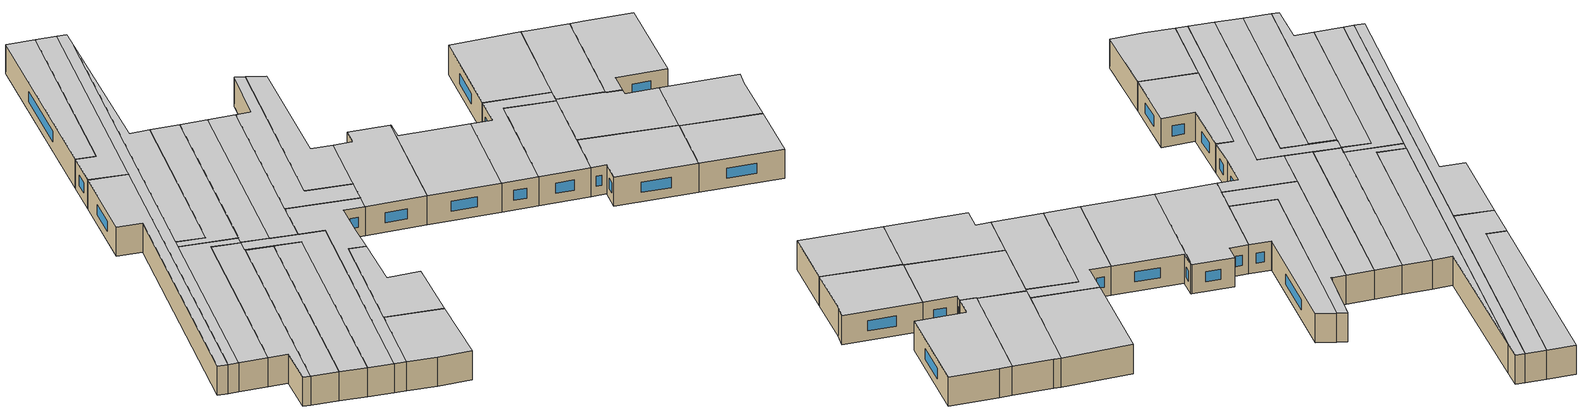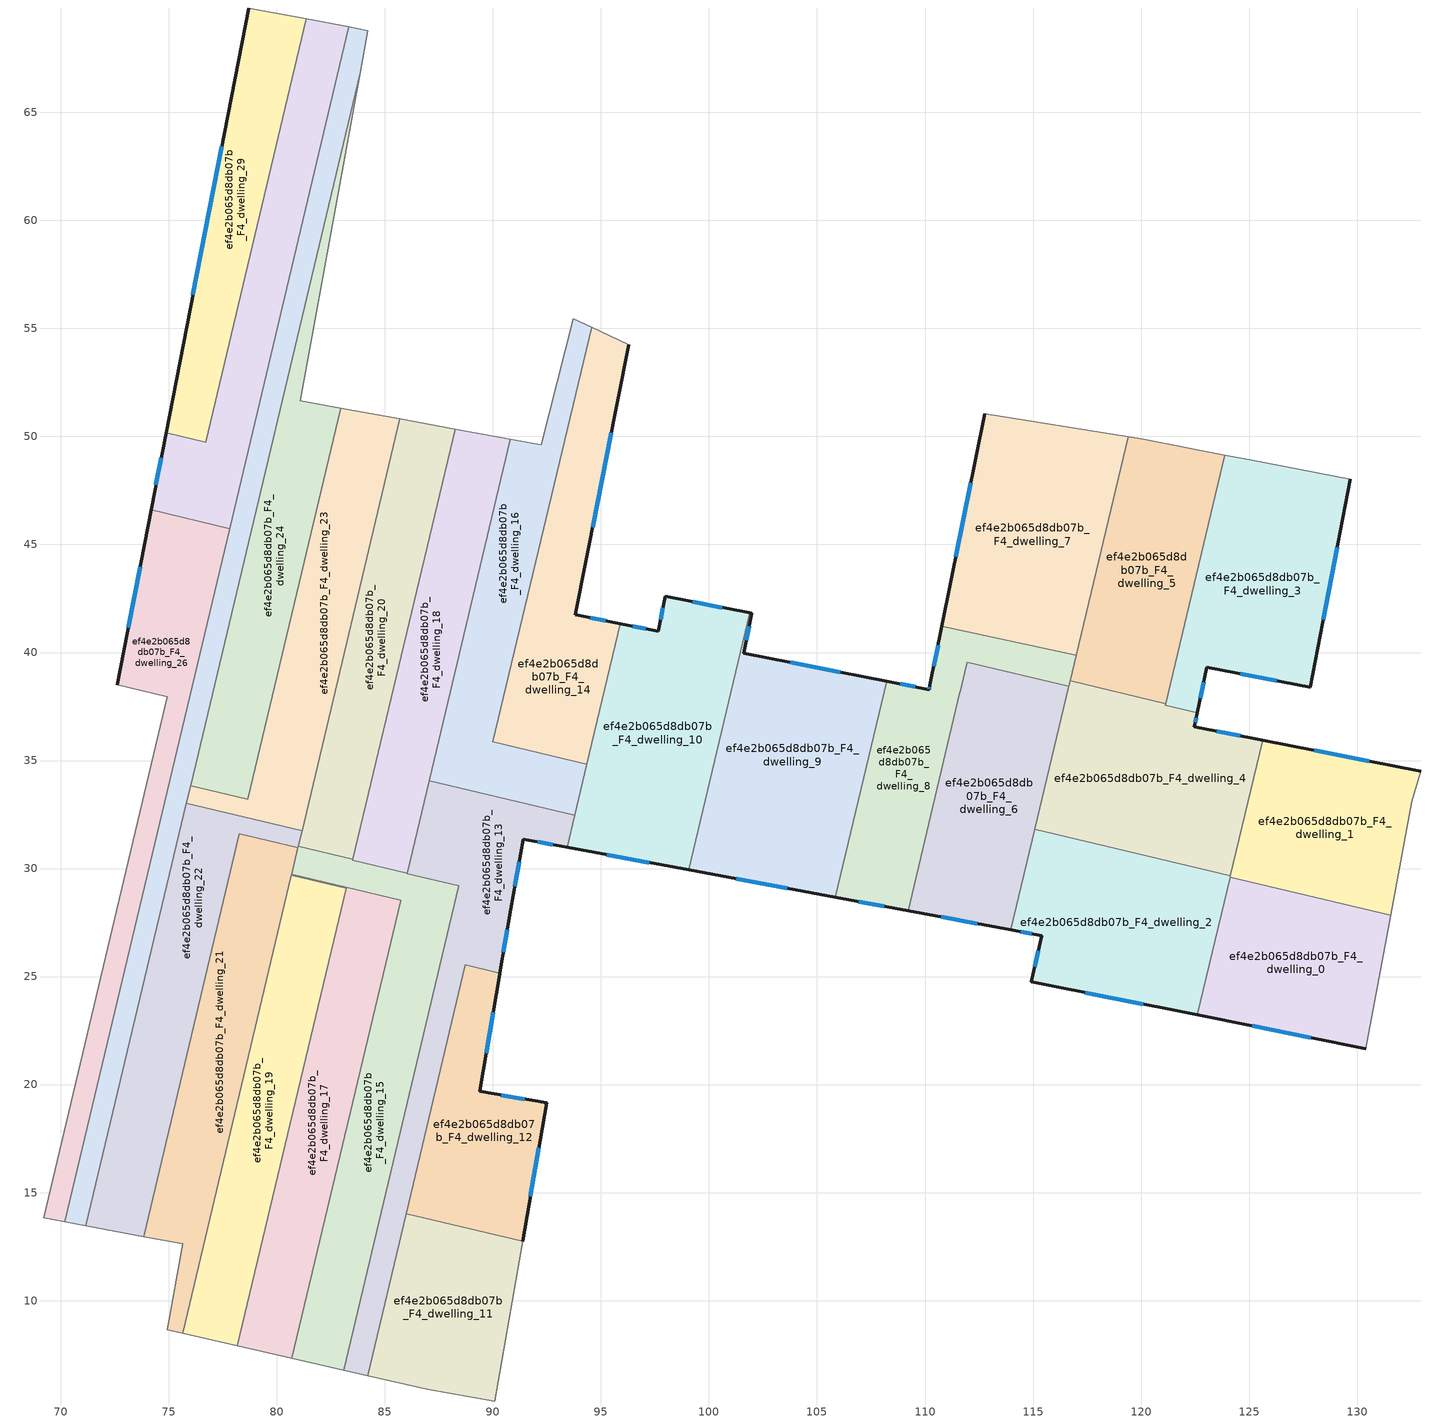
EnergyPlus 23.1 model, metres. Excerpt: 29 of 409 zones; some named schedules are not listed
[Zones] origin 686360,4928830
ef4e2b065d8db07b_F4_dwelling_0
 floor to ef4e2b065d8db07b_F3_dwelling_0 (EU_floor_Construction): 131.55,27.83 130.4,21.66 122.61,23.22 124.12,29.6 z12
 wall outside (EU_wall_Construction): 122.61,23.22 130.4,21.66 z12:15
 wall to ef4e2b065d8db07b_F4_dwelling_1 (EU_wall_Construction): 131.55,27.83 124.12,29.6 z12:15
 wall adiabatic (EU_wall_Construction): 130.4,21.66 131.55,27.83 z12:15
 wall to ef4e2b065d8db07b_F4_dwelling_2 (EU_wall_Construction): 124.12,29.6 122.61,23.22 z12:15
 window (EU_Window_Construction): 125.14,22.72 127.86,22.17 z12.98:14.02
 ceiling to ef4e2b065d8db07b_F5_dwelling_0 (EU_floor_Construction): 130.4,21.66 131.55,27.83 124.12,29.6 122.61,23.22 z15
ef4e2b065d8db07b_F4_dwelling_1
 floor to ef4e2b065d8db07b_F3_dwelling_1 (EU_floor_Construction): 132.95,34.51 132.54,33.1 131.55,27.83 124.12,29.6 125.63,35.94 z12
 wall outside (EU_wall_Construction): 132.95,34.51 125.63,35.94 z12:15
 wall adiabatic (EU_wall_Construction): 131.55,27.83 132.54,33.1 132.95,34.51 z12:15
 wall to ef4e2b065d8db07b_F4_dwelling_4 (EU_wall_Construction): 125.63,35.94 124.14,29.67 z12:15
 wall to ef4e2b065d8db07b_F4_dwelling_2 (EU_wall_Construction): 124.14,29.67 124.12,29.6 z12:15
 window (EU_Window_Construction): 130.57,34.98 128.01,35.47 z12.98:14.02
 ceiling to ef4e2b065d8db07b_F5_dwelling_1 (EU_floor_Construction): 131.55,27.83 132.54,33.1 132.95,34.51 125.63,35.94 124.12,29.6 z15
ef4e2b065d8db07b_F4_dwelling_10
 floor to ef4e2b065d8db07b_F3_dwelling_10 (EU_floor_Construction): 101.88,41.83 99.06,29.94 93.44,30.99 95.9,41.33 97.66,40.98 97.98,42.6 z12
 wall outside (EU_wall_Construction): 101.88,41.83 97.98,42.6 97.66,40.98 95.9,41.33 / 93.44,30.99 99.06,29.94 z12:15
 wall to ef4e2b065d8db07b_F4_dwelling_9 (EU_wall_Construction): 99.06,29.94 101.88,41.83 z12:15
 wall to ef4e2b065d8db07b_F4_dwelling_14 (EU_wall_Construction): 95.9,41.33 94.35,34.83 z12:15
 wall to ef4e2b065d8db07b_F4_dwelling_13 (EU_wall_Construction): 93.79,32.47 93.44,30.99 z12:15
 wall to ef4e2b065d8db07b_F4_dwelling_16 (EU_wall_Construction): 94.35,34.83 93.79,32.47 z12:15
 window (EU_Window_Construction): 97.08,41.1 96.47,41.22 / 97.87,42.08 97.76,41.51 / 100.61,42.08 99.25,42.35 / 95.26,30.65 97.23,30.28 z12.98:14.02
 ceiling to ef4e2b065d8db07b_F5_dwelling_10 (EU_floor_Construction): 99.06,29.94 101.88,41.83 97.98,42.6 97.66,40.98 95.9,41.33 93.44,30.99 z15
ef4e2b065d8db07b_F4_dwelling_11
 floor to ef4e2b065d8db07b_F3_dwelling_11 (EU_floor_Construction): 91.37,12.74 90.09,5.35 86.97,5.89 84.2,6.53 85.99,14.02 z12
 wall adiabatic (EU_wall_Construction): 84.2,6.53 86.97,5.89 90.09,5.35 91.37,12.74 z12:15
 wall to ef4e2b065d8db07b_F4_dwelling_12 (EU_wall_Construction): 91.37,12.74 85.99,14.02 z12:15
 wall to ef4e2b065d8db07b_F4_dwelling_13 (EU_wall_Construction): 85.99,14.02 84.2,6.53 z12:15
 ceiling to ef4e2b065d8db07b_F5_dwelling_11 (EU_floor_Construction): 90.09,5.35 91.37,12.74 85.99,14.02 84.2,6.53 86.97,5.89 z15
ef4e2b065d8db07b_F4_dwelling_12
 floor to ef4e2b065d8db07b_F3_dwelling_12 (EU_floor_Construction): 90.33,25.17 90.32,25.1 89.39,19.68 92.49,19.15 91.37,12.74 85.99,14.02 88.73,25.55 z12
 wall outside (EU_wall_Construction): 91.37,12.74 92.49,19.15 89.39,19.68 90.32,25.1 90.33,25.17 z12:15
 wall to ef4e2b065d8db07b_F4_dwelling_13 (EU_wall_Construction): 90.33,25.17 88.73,25.55 85.99,14.02 z12:15
 window (EU_Window_Construction): 91.73,14.83 92.12,17.07 / 89.69,21.45 90.01,23.34 / 91.48,19.33 90.39,19.51 z12.98:14.02
 ceiling to ef4e2b065d8db07b_F5_dwelling_12 (EU_floor_Construction): 91.37,12.74 92.49,19.15 89.39,19.68 90.32,25.1 90.33,25.17 88.73,25.55 85.99,14.02 z15
ef4e2b065d8db07b_F4_dwelling_13
 floor to ef4e2b065d8db07b_F3_dwelling_13 (EU_floor_Construction): 93.79,32.47 93.44,30.99 91.41,31.36 90.83,28.12 90.33,25.17 88.73,25.55 84.2,6.53 83.09,6.78 88.42,29.2 86.03,29.77 87.05,34.07 z12
 wall outside (EU_wall_Construction): 90.33,25.17 90.83,28.12 91.41,31.36 93.44,30.99 z12:15
 wall adiabatic (EU_wall_Construction): 83.09,6.78 84.2,6.53 z12:15
 wall to ef4e2b065d8db07b_F4_dwelling_15 (EU_wall_Construction): 86.03,29.78 86.03,29.77 88.42,29.2 83.09,6.78 z12:15
 wall to ef4e2b065d8db07b_F4_dwelling_16 (EU_wall_Construction): 93.79,32.47 87.05,34.07 z12:15
 wall to ef4e2b065d8db07b_F4_dwelling_18 (EU_wall_Construction): 87.05,34.07 86.03,29.78 z12:15
 window (EU_Window_Construction): 91.01,29.18 91.22,30.31 / 90.49,26.13 90.66,27.16 / 92.07,31.24 92.78,31.11 z12.98:14.02
 ceiling to ef4e2b065d8db07b_F5_dwelling_13 (EU_floor_Construction): 84.2,6.53 88.73,25.55 90.33,25.17 90.83,28.12 91.41,31.36 93.44,30.99 93.79,32.47 87.05,34.07 86.03,29.77 88.42,29.2 83.09,6.78 z15
ef4e2b065d8db07b_F4_dwelling_14
 floor to ef4e2b065d8db07b_F3_dwelling_14 (EU_floor_Construction): 96.28,54.24 93.81,41.74 93.83,41.74 95.9,41.33 94.35,34.83 90,35.86 94.57,55.06 z12
 wall outside (EU_wall_Construction): 95.9,41.33 93.83,41.74 93.81,41.74 96.28,54.24 z12:15
 wall to ef4e2b065d8db07b_F4_dwelling_16 (EU_wall_Construction): 94.57,55.06 90,35.86 94.35,34.83 z12:15
 wall adiabatic (EU_wall_Construction): 96.28,54.24 94.57,55.06 z12:15
 window (EU_Window_Construction): 94.61,45.81 95.47,50.18 / 95.22,41.46 94.5,41.61 z12.98:14.02
 ceiling to ef4e2b065d8db07b_F5_dwelling_14 (EU_floor_Construction): 94.35,34.83 95.9,41.33 93.83,41.74 93.81,41.74 96.28,54.24 94.57,55.06 90,35.86 z15
ef4e2b065d8db07b_F4_dwelling_15
 floor to ef4e2b065d8db07b_F3_dwelling_15 (EU_floor_Construction): 88.42,29.2 83.09,6.78 80.7,7.33 85.73,28.51 85.73,28.52 80.68,29.72 80.99,31.03 83.52,30.43 83.51,30.38 86.03,29.78 86.03,29.77 z12
 wall to ef4e2b065d8db07b_F4_dwelling_17 (EU_wall_Construction): 80.68,29.72 85.73,28.52 85.73,28.51 80.7,7.33 z12:15
 wall to ef4e2b065d8db07b_F4_dwelling_20 (EU_wall_Construction): 83.52,30.43 80.99,31.03 z12:15
 wall to ef4e2b065d8db07b_F4_dwelling_18 (EU_wall_Construction): 86.03,29.78 83.51,30.38 83.52,30.43 z12:15
 wall adiabatic (EU_wall_Construction): 80.7,7.33 83.09,6.78 z12:15
 wall to ef4e2b065d8db07b_F4_dwelling_21 (EU_wall_Construction): 80.98,30.97 80.68,29.72 z12:15
 wall to ef4e2b065d8db07b_F4_dwelling_22 (EU_wall_Construction): 80.99,31.03 80.98,30.97 z12:15
 ceiling to ef4e2b065d8db07b_F5_dwelling_15 (EU_floor_Construction): 83.09,6.78 88.42,29.2 86.03,29.77 86.03,29.78 83.51,30.38 83.52,30.43 80.99,31.03 80.68,29.72 85.73,28.52 85.73,28.51 80.7,7.33 z15
ef4e2b065d8db07b_F4_dwelling_16
 floor to ef4e2b065d8db07b_F3_dwelling_16 (EU_floor_Construction): 94.57,55.06 90,35.86 94.35,34.83 93.79,32.47 87.05,34.07 90.81,49.87 92.08,49.64 92.23,49.61 93.72,55.46 z12
 wall adiabatic (EU_wall_Construction): 94.57,55.06 93.72,55.46 92.23,49.61 92.08,49.64 90.81,49.87 z12:15
 wall to ef4e2b065d8db07b_F4_dwelling_18 (EU_wall_Construction): 90.81,49.87 87.05,34.07 z12:15
 ceiling to ef4e2b065d8db07b_F5_dwelling_16 (EU_floor_Construction): 93.79,32.47 94.35,34.83 90,35.86 94.57,55.06 93.72,55.46 92.23,49.61 92.08,49.64 90.81,49.87 87.05,34.07 z15
ef4e2b065d8db07b_F4_dwelling_17
 floor to ef4e2b065d8db07b_F3_dwelling_17 (EU_floor_Construction): 85.73,28.52 80.7,7.33 78.17,7.91 83.2,29.09 80.67,29.69 80.68,29.72 z12
 wall to ef4e2b065d8db07b_F4_dwelling_19 (EU_wall_Construction): 80.67,29.69 83.2,29.09 78.17,7.91 z12:15
 wall adiabatic (EU_wall_Construction): 78.17,7.91 80.7,7.33 z12:15
 wall to ef4e2b065d8db07b_F4_dwelling_21 (EU_wall_Construction): 80.68,29.72 80.67,29.69 z12:15
 ceiling to ef4e2b065d8db07b_F5_dwelling_17 (EU_floor_Construction): 80.7,7.33 85.73,28.52 80.68,29.72 80.67,29.69 83.2,29.09 78.17,7.91 z15
ef4e2b065d8db07b_F4_dwelling_18
 floor to ef4e2b065d8db07b_F3_dwelling_18 (EU_floor_Construction): 90.81,49.87 86.03,29.78 83.51,30.38 88.25,50.34 z12
 wall adiabatic (EU_wall_Construction): 90.81,49.87 88.25,50.34 z12:15
 wall to ef4e2b065d8db07b_F4_dwelling_20 (EU_wall_Construction): 88.25,50.34 83.52,30.43 z12:15
 ceiling to ef4e2b065d8db07b_F5_dwelling_18 (EU_floor_Construction): 86.03,29.78 90.81,49.87 88.25,50.34 83.51,30.38 z15
ef4e2b065d8db07b_F4_dwelling_19
 floor to ef4e2b065d8db07b_F3_dwelling_19 (EU_floor_Construction): 83.2,29.09 78.17,7.91 75.63,8.49 80.67,29.69 z12
 wall adiabatic (EU_wall_Construction): 75.63,8.49 78.17,7.91 z12:15
 wall to ef4e2b065d8db07b_F4_dwelling_21 (EU_wall_Construction): 80.67,29.69 75.63,8.49 z12:15
 ceiling to ef4e2b065d8db07b_F5_dwelling_19 (EU_floor_Construction): 78.17,7.91 83.2,29.09 80.67,29.69 75.63,8.49 z15
ef4e2b065d8db07b_F4_dwelling_2
 floor to ef4e2b065d8db07b_F3_dwelling_2 (EU_floor_Construction): 124.14,29.67 122.61,23.22 114.93,24.76 115.41,26.89 113.98,27.16 115.08,31.82 z12
 wall outside (EU_wall_Construction): 113.98,27.16 115.41,26.89 114.93,24.76 122.61,23.22 z12:15
 wall to ef4e2b065d8db07b_F4_dwelling_4 (EU_wall_Construction): 124.14,29.67 115.08,31.82 z12:15
 wall to ef4e2b065d8db07b_F4_dwelling_6 (EU_wall_Construction): 115.08,31.82 113.98,27.16 z12:15
 window (EU_Window_Construction): 115.25,26.2 115.08,25.46 / 114.44,27.07 114.94,26.98 / 117.42,24.26 120.11,23.72 z12.98:14.02
 ceiling to ef4e2b065d8db07b_F5_dwelling_2 (EU_floor_Construction): 122.61,23.22 124.14,29.67 115.08,31.82 113.98,27.16 115.41,26.89 114.93,24.76 z15
ef4e2b065d8db07b_F4_dwelling_20
 floor to ef4e2b065d8db07b_F3_dwelling_20 (EU_floor_Construction): 88.25,50.34 83.52,30.43 80.99,31.03 85.69,50.81 z12
 wall adiabatic (EU_wall_Construction): 88.25,50.34 85.69,50.81 z12:15
 wall to ef4e2b065d8db07b_F4_dwelling_23 (EU_wall_Construction): 85.69,50.81 81.16,31.75 z12:15
 wall to ef4e2b065d8db07b_F4_dwelling_22 (EU_wall_Construction): 81.16,31.75 80.99,31.03 z12:15
 ceiling to ef4e2b065d8db07b_F5_dwelling_20 (EU_floor_Construction): 83.52,30.43 88.25,50.34 85.69,50.81 80.99,31.03 z15
ef4e2b065d8db07b_F4_dwelling_21
 floor to ef4e2b065d8db07b_F3_dwelling_21 (EU_floor_Construction): 80.98,30.97 75.63,8.49 74.92,8.65 75.65,12.62 73.83,12.96 78.27,31.61 z12
 wall adiabatic (EU_wall_Construction): 73.83,12.96 75.65,12.62 74.92,8.65 75.63,8.49 z12:15
 wall to ef4e2b065d8db07b_F4_dwelling_22 (EU_wall_Construction): 80.98,30.97 78.27,31.61 73.83,12.96 z12:15
 ceiling to ef4e2b065d8db07b_F5_dwelling_21 (EU_floor_Construction): 75.63,8.49 80.98,30.97 78.27,31.61 73.83,12.96 75.65,12.62 74.92,8.65 z15
ef4e2b065d8db07b_F4_dwelling_22
 floor to ef4e2b065d8db07b_F3_dwelling_22 (EU_floor_Construction): 81.16,31.75 80.98,30.97 78.27,31.61 73.83,12.96 71.16,13.46 75.81,33.02 z12
 wall adiabatic (EU_wall_Construction): 71.16,13.46 73.83,12.96 z12:15
 wall to ef4e2b065d8db07b_F4_dwelling_23 (EU_wall_Construction): 81.16,31.75 75.81,33.02 z12:15
 wall to ef4e2b065d8db07b_F4_dwelling_25 (EU_wall_Construction): 75.81,33.02 71.16,13.46 z12:15
 ceiling to ef4e2b065d8db07b_F5_dwelling_22 (EU_floor_Construction): 73.83,12.96 78.27,31.61 80.98,30.97 81.16,31.75 75.81,33.02 71.16,13.46 z15
ef4e2b065d8db07b_F4_dwelling_23
 floor to ef4e2b065d8db07b_F3_dwelling_23 (EU_floor_Construction): 85.69,50.81 81.16,31.75 75.81,33.02 76,33.83 78.64,33.2 82.95,51.31 z12
 wall to ef4e2b065d8db07b_F4_dwelling_24 (EU_wall_Construction): 82.95,51.31 78.64,33.2 76,33.83 z12:15
 wall adiabatic (EU_wall_Construction): 85.69,50.81 82.95,51.31 z12:15
 wall to ef4e2b065d8db07b_F4_dwelling_25 (EU_wall_Construction): 76,33.83 75.81,33.02 z12:15
 ceiling to ef4e2b065d8db07b_F5_dwelling_23 (EU_floor_Construction): 81.16,31.75 85.69,50.81 82.95,51.31 78.64,33.2 76,33.83 75.81,33.02 z15
ef4e2b065d8db07b_F4_dwelling_24
 floor to ef4e2b065d8db07b_F3_dwelling_24 (EU_floor_Construction): 83.85,66.84 81.08,51.65 82.95,51.31 78.64,33.2 76,33.83 z12
 wall adiabatic (EU_wall_Construction): 82.95,51.31 81.08,51.65 83.85,66.84 z12:15
 wall to ef4e2b065d8db07b_F4_dwelling_25 (EU_wall_Construction): 83.85,66.84 76,33.83 z12:15
 ceiling to ef4e2b065d8db07b_F5_dwelling_24 (EU_floor_Construction): 78.64,33.2 82.95,51.31 81.08,51.65 83.85,66.84 76,33.83 z15
ef4e2b065d8db07b_F4_dwelling_25
 floor to ef4e2b065d8db07b_F3_dwelling_25 (EU_floor_Construction): 84.21,68.79 83.85,66.84 71.16,13.46 70.18,13.65 83.33,68.95 z12
 wall adiabatic (EU_wall_Construction): 70.18,13.65 71.16,13.46 / 83.85,66.84 84.21,68.79 83.33,68.95 z12:15
 wall to ef4e2b065d8db07b_F4_dwelling_26 (EU_wall_Construction): 77.81,45.74 70.18,13.65 z12:15
 wall to ef4e2b065d8db07b_F4_dwelling_28 (EU_wall_Construction): 83.33,68.95 77.81,45.74 z12:15
 ceiling to ef4e2b065d8db07b_F5_dwelling_25 (EU_floor_Construction): 71.16,13.46 83.85,66.84 84.21,68.79 83.33,68.95 70.18,13.65 z15
ef4e2b065d8db07b_F4_dwelling_26
 floor to ef4e2b065d8db07b_F3_dwelling_26 (EU_floor_Construction): 77.81,45.74 70.18,13.65 69.2,13.83 74.93,37.95 72.6,38.5 74.18,46.6 z12
 wall outside (EU_wall_Construction): 74.18,46.6 72.6,38.5 z12:15
 wall to ef4e2b065d8db07b_F4_dwelling_27 (EU_wall_Construction): 72.6,38.5 74.93,37.95 69.2,13.83 z12:15
 wall to ef4e2b065d8db07b_F4_dwelling_28 (EU_wall_Construction): 77.81,45.74 74.18,46.6 z12:15
 wall adiabatic (EU_wall_Construction): 69.2,13.83 70.18,13.65 z12:15
 window (EU_Window_Construction): 73.66,43.97 73.11,41.14 z12.98:14.02
 ceiling to ef4e2b065d8db07b_F5_dwelling_26 (EU_floor_Construction): 70.18,13.65 77.81,45.74 74.18,46.6 72.6,38.5 74.93,37.95 69.2,13.83 z15
ef4e2b065d8db07b_F4_dwelling_28
 floor to ef4e2b065d8db07b_F3_dwelling_28 (EU_floor_Construction): 83.33,68.95 77.81,45.74 74.18,46.6 74.87,50.17 76.71,49.73 81.37,69.33 z12
 wall outside (EU_wall_Construction): 74.87,50.17 74.18,46.6 z12:15
 wall adiabatic (EU_wall_Construction): 83.33,68.95 81.37,69.33 z12:15
 wall to ef4e2b065d8db07b_F4_dwelling_29 (EU_wall_Construction): 81.37,69.33 76.71,49.73 74.87,50.17 z12:15
 window (EU_Window_Construction): 74.65,49.01 74.4,47.76 z12.98:14.02
 ceiling to ef4e2b065d8db07b_F5_dwelling_28 (EU_floor_Construction): 77.81,45.74 83.33,68.95 81.37,69.33 76.71,49.73 74.87,50.17 74.18,46.6 z15
ef4e2b065d8db07b_F4_dwelling_29
 floor to ef4e2b065d8db07b_F3_dwelling_29 (EU_floor_Construction): 81.37,69.33 76.71,49.73 74.87,50.17 78.7,69.83 z12
 wall outside (EU_wall_Construction): 78.7,69.83 74.87,50.17 z12:15
 wall adiabatic (EU_wall_Construction): 81.37,69.33 78.7,69.83 z12:15
 window (EU_Window_Construction): 77.45,63.44 76.12,56.56 z12.98:14.02
 ceiling to ef4e2b065d8db07b_F5_dwelling_29 (EU_floor_Construction): 76.71,49.73 81.37,69.33 78.7,69.83 74.87,50.17 z15
ef4e2b065d8db07b_F4_dwelling_3
 floor to ef4e2b065d8db07b_F3_dwelling_3 (EU_floor_Construction): 129.69,48.01 127.83,38.39 123.05,39.32 122.6,37.2 121.11,37.55 123.87,49.14 125.04,48.91 z12
 wall outside (EU_wall_Construction): 122.6,37.2 123.05,39.32 127.83,38.39 129.69,48.01 z12:15
 wall to ef4e2b065d8db07b_F4_dwelling_4 (EU_wall_Construction): 121.13,37.64 121.11,37.55 122.6,37.2 z12:15
 wall adiabatic (EU_wall_Construction): 129.69,48.01 125.04,48.91 123.87,49.14 z12:15
 wall to ef4e2b065d8db07b_F4_dwelling_5 (EU_wall_Construction): 123.87,49.14 121.13,37.64 z12:15
 window (EU_Window_Construction): 128.43,41.52 129.08,44.88 / 124.6,39.02 126.27,38.7 / 122.75,37.89 122.9,38.63 z12.98:14.02
 ceiling to ef4e2b065d8db07b_F5_dwelling_3 (EU_floor_Construction): 127.83,38.39 129.69,48.01 125.04,48.91 123.87,49.14 121.11,37.55 122.6,37.2 123.05,39.32 z15
ef4e2b065d8db07b_F4_dwelling_4
 floor to ef4e2b065d8db07b_F3_dwelling_4 (EU_floor_Construction): 125.63,35.94 124.14,29.67 115.08,31.82 116.72,38.69 121.13,37.64 121.11,37.55 122.6,37.2 122.47,36.55 z12
 wall outside (EU_wall_Construction): 125.63,35.94 122.47,36.55 122.6,37.2 z12:15
 wall to ef4e2b065d8db07b_F4_dwelling_5 (EU_wall_Construction): 121.13,37.64 116.72,38.69 z12:15
 wall to ef4e2b065d8db07b_F4_dwelling_8 (EU_wall_Construction): 116.72,38.69 116.66,38.43 z12:15
 wall to ef4e2b065d8db07b_F4_dwelling_6 (EU_wall_Construction): 116.66,38.43 115.08,31.82 z12:15
 window (EU_Window_Construction): 122.51,36.76 122.56,36.99 / 124.6,36.14 123.49,36.35 z12.98:14.02
 ceiling to ef4e2b065d8db07b_F5_dwelling_4 (EU_floor_Construction): 124.14,29.67 125.63,35.94 122.47,36.55 122.6,37.2 121.11,37.55 121.13,37.64 116.72,38.69 115.08,31.82 z15
ef4e2b065d8db07b_F4_dwelling_5
 floor to ef4e2b065d8db07b_F3_dwelling_5 (EU_floor_Construction): 123.87,49.14 121.13,37.64 116.72,38.69 119.4,49.99 120.13,49.87 z12
 wall adiabatic (EU_wall_Construction): 123.87,49.14 120.13,49.87 119.4,49.99 z12:15
 wall to ef4e2b065d8db07b_F4_dwelling_7 (EU_wall_Construction): 119.4,49.99 117,39.86 z12:15
 wall to ef4e2b065d8db07b_F4_dwelling_8 (EU_wall_Construction): 117,39.86 116.72,38.69 z12:15
 ceiling to ef4e2b065d8db07b_F5_dwelling_5 (EU_floor_Construction): 121.13,37.64 123.87,49.14 120.13,49.87 119.4,49.99 116.72,38.69 z15
ef4e2b065d8db07b_F4_dwelling_6
 floor to ef4e2b065d8db07b_F3_dwelling_6 (EU_floor_Construction): 116.66,38.43 113.98,27.16 109.21,28.05 111.95,39.55 z12
 wall outside (EU_wall_Construction): 109.21,28.05 113.98,27.16 z12:15
 wall to ef4e2b065d8db07b_F4_dwelling_8 (EU_wall_Construction): 116.66,38.43 111.95,39.55 111.91,39.39 111.62,38.17 111.62,38.15 109.21,28.05 z12:15
 window (EU_Window_Construction): 110.76,27.76 112.43,27.45 z12.98:14.02
 ceiling to ef4e2b065d8db07b_F5_dwelling_6 (EU_floor_Construction): 113.98,27.16 116.66,38.43 111.95,39.55 109.21,28.05 z15
ef4e2b065d8db07b_F4_dwelling_7
 floor to ef4e2b065d8db07b_F3_dwelling_7 (EU_floor_Construction): 119.4,49.99 117,39.86 110.78,41.23 112.77,51.05 z12
 wall outside (EU_wall_Construction): 112.77,51.05 110.78,41.23 z12:15
 wall adiabatic (EU_wall_Construction): 119.4,49.99 112.77,51.05 z12:15
 wall to ef4e2b065d8db07b_F4_dwelling_8 (EU_wall_Construction): 110.78,41.23 117,39.86 z12:15
 window (EU_Window_Construction): 112.12,47.86 111.43,44.42 z12.98:14.02
 ceiling to ef4e2b065d8db07b_F5_dwelling_7 (EU_floor_Construction): 117,39.86 119.4,49.99 112.77,51.05 110.78,41.23 z15
ef4e2b065d8db07b_F4_dwelling_8
 floor to ef4e2b065d8db07b_F3_dwelling_8 (EU_floor_Construction): 117,39.86 116.66,38.43 111.95,39.55 111.91,39.39 111.62,38.17 111.62,38.15 109.21,28.05 105.84,28.67 108.22,38.67 110.19,38.28 110.22,38.43 110.23,38.48 110.78,41.23 z12
 wall outside (EU_wall_Construction): 110.78,41.23 110.23,38.48 110.22,38.43 110.19,38.28 108.22,38.67 / 105.84,28.67 109.21,28.05 z12:15
 wall to ef4e2b065d8db07b_F4_dwelling_9 (EU_wall_Construction): 108.22,38.67 105.84,28.67 z12:15
 window (EU_Window_Construction): 110.6,40.33 110.41,39.37 / 106.94,28.47 108.12,28.25 / 109.55,38.41 108.86,38.54 / 110.21,38.38 110.2,38.33 z12.98:14.02
 ceiling to ef4e2b065d8db07b_F5_dwelling_8 (EU_floor_Construction): 109.21,28.05 111.62,38.15 111.62,38.17 111.91,39.39 111.95,39.55 116.66,38.43 117,39.86 110.78,41.23 110.23,38.48 110.22,38.43 110.19,38.28 108.22,38.67 105.84,28.67 z15
ef4e2b065d8db07b_F4_dwelling_9
 floor to ef4e2b065d8db07b_F3_dwelling_9 (EU_floor_Construction): 108.22,38.67 105.84,28.67 99.06,29.94 101.88,41.83 101.99,41.81 101.62,39.97 z12
 wall outside (EU_wall_Construction): 108.22,38.67 101.62,39.97 101.99,41.81 101.88,41.83 / 99.06,29.94 105.84,28.67 z12:15
 window (EU_Window_Construction): 101.74,40.57 101.87,41.21 / 106.07,39.09 103.76,39.55 / 101.26,29.53 103.63,29.09 z12.98:14.02
 ceiling to ef4e2b065d8db07b_F5_dwelling_9 (EU_floor_Construction): 105.84,28.67 108.22,38.67 101.62,39.97 101.99,41.81 101.88,41.83 99.06,29.94 z15
[Building]
EU S2 Campaign: North Axis=0; Terrain=City; Solar Distribution=FullExterior
[Site:Location]
Bologna: Latitude=44.5; Longitude=11.25; Time Zone=1; Elevation=37
[SizingPeriod:WeatherFileDays]
AnnualSizingPeriod: Begin Month=1; Begin Day of Month=1; End Month=12; End Day of Month=31; Day of Week for Start Day=Monday; Use Weather File Daylight Saving Period=No; Use Weather File Rain and Snow Indicators=No
[MATERIAL]
EU_InternalMass_Material: Roughness=MediumRough; Thickness=0.1; Conductivity=1; Density=1800; Specific Heat=900; Thermal Absorptance=0.9; Solar Absorptance=0.7; Visible Absorptance=0.7
[MATERIAL:NOMASS] Roughness=MediumRough; Thermal Absorptance=0.9; Solar Absorptance=0.7; Visible Absorptance=0.7
Name | Thermal Resistance
EU_wall_NoMass | 0.905828
EU_floor_NoMass | 0.67114
[WINDOWMATERIAL:SIMPLEGLAZINGSYSTEM]
EU_Window_SimpleGlazing: UFactor=4.52486; Solar Heat Gain Coefficient=0.85; Visible Transmittance=0.85
[CONSTRUCTION]
EU_wall_Construction: EU_wall_NoMass
EU_floor_Construction: EU_floor_NoMass
EU_Window_Construction: EU_Window_SimpleGlazing
EU_InternalMass_Construction: EU_InternalMass_Material
[ZONE] Type=1; Multiplier=1; Ceiling Height=autocalculate; Floor Area=autocalculate; Part of Total Floor Area=Yes
Name | Volume
ef4e2b065d8db07b_F4_dwelling_0 | 149.81
ef4e2b065d8db07b_F4_dwelling_1 | 149.829
ef4e2b065d8db07b_F4_dwelling_10 | 201.185
ef4e2b065d8db07b_F4_dwelling_11 | 132.131
ef4e2b065d8db07b_F4_dwelling_12 | 132.128
ef4e2b065d8db07b_F4_dwelling_13 | 169.876
ef4e2b065d8db07b_F4_dwelling_14 | 169.866
ef4e2b065d8db07b_F4_dwelling_15 | 190.343
ef4e2b065d8db07b_F4_dwelling_16 | 169.849
ef4e2b065d8db07b_F4_dwelling_17 | 169.903
ef4e2b065d8db07b_F4_dwelling_18 | 160.153
ef4e2b065d8db07b_F4_dwelling_19 | 169.868
ef4e2b065d8db07b_F4_dwelling_2 | 179.908
ef4e2b065d8db07b_F4_dwelling_20 | 159.126
ef4e2b065d8db07b_F4_dwelling_21 | 169.928
ef4e2b065d8db07b_F4_dwelling_22 | 169.879
ef4e2b065d8db07b_F4_dwelling_23 | 169.895
ef4e2b065d8db07b_F4_dwelling_24 | 169.835
ef4e2b065d8db07b_F4_dwelling_25 | 169.938
ef4e2b065d8db07b_F4_dwelling_26 | 162.105
ef4e2b065d8db07b_F4_dwelling_28 | 162.093
ef4e2b065d8db07b_F4_dwelling_29 | 138.803
ef4e2b065d8db07b_F4_dwelling_3 | 189.931
ef4e2b065d8db07b_F4_dwelling_4 | 190.099
ef4e2b065d8db07b_F4_dwelling_5 | 159.655
ef4e2b065d8db07b_F4_dwelling_6 | 169.882
ef4e2b065d8db07b_F4_dwelling_7 | 200.336
ef4e2b065d8db07b_F4_dwelling_8 | 139.415
ef4e2b065d8db07b_F4_dwelling_9 | 214.077
[INTERNALMASS] Construction=EU_InternalMass_Construction
Name | Zone or ZoneList | Surface Area
ef4e2b065d8db07b_F4_dwelling_0_EU_InternalMass | ef4e2b065d8db07b_F4_dwelling_0 | 49.9354
ef4e2b065d8db07b_F4_dwelling_1_EU_InternalMass | ef4e2b065d8db07b_F4_dwelling_1 | 49.9436
ef4e2b065d8db07b_F4_dwelling_2_EU_InternalMass | ef4e2b065d8db07b_F4_dwelling_2 | 59.9707
ef4e2b065d8db07b_F4_dwelling_3_EU_InternalMass | ef4e2b065d8db07b_F4_dwelling_3 | 63.3098
ef4e2b065d8db07b_F4_dwelling_4_EU_InternalMass | ef4e2b065d8db07b_F4_dwelling_4 | 63.3658
ef4e2b065d8db07b_F4_dwelling_5_EU_InternalMass | ef4e2b065d8db07b_F4_dwelling_5 | 53.2191
ef4e2b065d8db07b_F4_dwelling_6_EU_InternalMass | ef4e2b065d8db07b_F4_dwelling_6 | 56.6285
ef4e2b065d8db07b_F4_dwelling_7_EU_InternalMass | ef4e2b065d8db07b_F4_dwelling_7 | 66.7772
ef4e2b065d8db07b_F4_dwelling_8_EU_InternalMass | ef4e2b065d8db07b_F4_dwelling_8 | 46.4719
ef4e2b065d8db07b_F4_dwelling_9_EU_InternalMass | ef4e2b065d8db07b_F4_dwelling_9 | 71.3612
ef4e2b065d8db07b_F4_dwelling_10_EU_InternalMass | ef4e2b065d8db07b_F4_dwelling_10 | 67.062
ef4e2b065d8db07b_F4_dwelling_11_EU_InternalMass | ef4e2b065d8db07b_F4_dwelling_11 | 44.0425
ef4e2b065d8db07b_F4_dwelling_12_EU_InternalMass | ef4e2b065d8db07b_F4_dwelling_12 | 44.0427
ef4e2b065d8db07b_F4_dwelling_13_EU_InternalMass | ef4e2b065d8db07b_F4_dwelling_13 | 56.6258
ef4e2b065d8db07b_F4_dwelling_14_EU_InternalMass | ef4e2b065d8db07b_F4_dwelling_14 | 56.6216
ef4e2b065d8db07b_F4_dwelling_15_EU_InternalMass | ef4e2b065d8db07b_F4_dwelling_15 | 63.4549
ef4e2b065d8db07b_F4_dwelling_16_EU_InternalMass | ef4e2b065d8db07b_F4_dwelling_16 | 56.6165
ef4e2b065d8db07b_F4_dwelling_17_EU_InternalMass | ef4e2b065d8db07b_F4_dwelling_17 | 56.6338
ef4e2b065d8db07b_F4_dwelling_18_EU_InternalMass | ef4e2b065d8db07b_F4_dwelling_18 | 53.3909
ef4e2b065d8db07b_F4_dwelling_19_EU_InternalMass | ef4e2b065d8db07b_F4_dwelling_19 | 56.6227
ef4e2b065d8db07b_F4_dwelling_20_EU_InternalMass | ef4e2b065d8db07b_F4_dwelling_20 | 53.0388
ef4e2b065d8db07b_F4_dwelling_21_EU_InternalMass | ef4e2b065d8db07b_F4_dwelling_21 | 56.6427
ef4e2b065d8db07b_F4_dwelling_22_EU_InternalMass | ef4e2b065d8db07b_F4_dwelling_22 | 56.6264
ef4e2b065d8db07b_F4_dwelling_23_EU_InternalMass | ef4e2b065d8db07b_F4_dwelling_23 | 56.6312
ef4e2b065d8db07b_F4_dwelling_24_EU_InternalMass | ef4e2b065d8db07b_F4_dwelling_24 | 56.6119
ef4e2b065d8db07b_F4_dwelling_25_EU_InternalMass | ef4e2b065d8db07b_F4_dwelling_25 | 56.6462
ef4e2b065d8db07b_F4_dwelling_26_EU_InternalMass | ef4e2b065d8db07b_F4_dwelling_26 | 54.035
ef4e2b065d8db07b_F4_dwelling_28_EU_InternalMass | ef4e2b065d8db07b_F4_dwelling_28 | 54.0311
ef4e2b065d8db07b_F4_dwelling_29_EU_InternalMass | ef4e2b065d8db07b_F4_dwelling_29 | 46.2665
[OTHEREQUIPMENT] Fuel Type=Electricity; Design Level Calculation Method=Watts/Area; Power per Zone Floor Area=1; Fraction Latent=0; Fraction Radiant=0; Fraction Lost=0; Carbon Dioxide Generation Rate=0; EndUse Subcategory=EU_Step8_InternalGains
Name | Zone or ZoneList or Space or SpaceList | Schedule
EU_Step8_InternalGain_ef4e2b065d8db07b_F4_dwelling_0_f000 | ef4e2b065d8db07b_F4_dwelling_0 | EU_Step8_GainSchedule_ef4e2b065d8db07b_F4_dwelling_0_f000
EU_Step8_InternalGain_ef4e2b065d8db07b_F4_dwelling_1_f000 | ef4e2b065d8db07b_F4_dwelling_1 | EU_Step8_GainSchedule_ef4e2b065d8db07b_F4_dwelling_1_f000
EU_Step8_InternalGain_ef4e2b065d8db07b_F4_dwelling_2_f000 | ef4e2b065d8db07b_F4_dwelling_2 | EU_Step8_GainSchedule_ef4e2b065d8db07b_F4_dwelling_2_f000
EU_Step8_InternalGain_ef4e2b065d8db07b_F4_dwelling_3_f000 | ef4e2b065d8db07b_F4_dwelling_3 | EU_Step8_GainSchedule_ef4e2b065d8db07b_F4_dwelling_3_f000
EU_Step8_InternalGain_ef4e2b065d8db07b_F4_dwelling_4_f000 | ef4e2b065d8db07b_F4_dwelling_4 | EU_Step8_GainSchedule_ef4e2b065d8db07b_F4_dwelling_4_f000
EU_Step8_InternalGain_ef4e2b065d8db07b_F4_dwelling_5_f000 | ef4e2b065d8db07b_F4_dwelling_5 | EU_Step8_GainSchedule_ef4e2b065d8db07b_F4_dwelling_5_f000
EU_Step8_InternalGain_ef4e2b065d8db07b_F4_dwelling_6_f000 | ef4e2b065d8db07b_F4_dwelling_6 | EU_Step8_GainSchedule_ef4e2b065d8db07b_F4_dwelling_6_f000
EU_Step8_InternalGain_ef4e2b065d8db07b_F4_dwelling_7_f000 | ef4e2b065d8db07b_F4_dwelling_7 | EU_Step8_GainSchedule_ef4e2b065d8db07b_F4_dwelling_7_f000
EU_Step8_InternalGain_ef4e2b065d8db07b_F4_dwelling_8_f000 | ef4e2b065d8db07b_F4_dwelling_8 | EU_Step8_GainSchedule_ef4e2b065d8db07b_F4_dwelling_8_f000
EU_Step8_InternalGain_ef4e2b065d8db07b_F4_dwelling_9_f000 | ef4e2b065d8db07b_F4_dwelling_9 | EU_Step8_GainSchedule_ef4e2b065d8db07b_F4_dwelling_9_f000
EU_Step8_InternalGain_ef4e2b065d8db07b_F4_dwelling_10_f000 | ef4e2b065d8db07b_F4_dwelling_10 | EU_Step8_GainSchedule_ef4e2b065d8db07b_F4_dwelling_10_f000
EU_Step8_InternalGain_ef4e2b065d8db07b_F4_dwelling_11_f000 | ef4e2b065d8db07b_F4_dwelling_11 | EU_Step8_GainSchedule_ef4e2b065d8db07b_F4_dwelling_11_f000
EU_Step8_InternalGain_ef4e2b065d8db07b_F4_dwelling_12_f000 | ef4e2b065d8db07b_F4_dwelling_12 | EU_Step8_GainSchedule_ef4e2b065d8db07b_F4_dwelling_12_f000
EU_Step8_InternalGain_ef4e2b065d8db07b_F4_dwelling_13_f000 | ef4e2b065d8db07b_F4_dwelling_13 | EU_Step8_GainSchedule_ef4e2b065d8db07b_F4_dwelling_13_f000
EU_Step8_InternalGain_ef4e2b065d8db07b_F4_dwelling_14_f000 | ef4e2b065d8db07b_F4_dwelling_14 | EU_Step8_GainSchedule_ef4e2b065d8db07b_F4_dwelling_14_f000
EU_Step8_InternalGain_ef4e2b065d8db07b_F4_dwelling_15_f000 | ef4e2b065d8db07b_F4_dwelling_15 | EU_Step8_GainSchedule_ef4e2b065d8db07b_F4_dwelling_15_f000
EU_Step8_InternalGain_ef4e2b065d8db07b_F4_dwelling_16_f000 | ef4e2b065d8db07b_F4_dwelling_16 | EU_Step8_GainSchedule_ef4e2b065d8db07b_F4_dwelling_16_f000
EU_Step8_InternalGain_ef4e2b065d8db07b_F4_dwelling_17_f000 | ef4e2b065d8db07b_F4_dwelling_17 | EU_Step8_GainSchedule_ef4e2b065d8db07b_F4_dwelling_17_f000
EU_Step8_InternalGain_ef4e2b065d8db07b_F4_dwelling_18_f000 | ef4e2b065d8db07b_F4_dwelling_18 | EU_Step8_GainSchedule_ef4e2b065d8db07b_F4_dwelling_18_f000
EU_Step8_InternalGain_ef4e2b065d8db07b_F4_dwelling_19_f000 | ef4e2b065d8db07b_F4_dwelling_19 | EU_Step8_GainSchedule_ef4e2b065d8db07b_F4_dwelling_19_f000
EU_Step8_InternalGain_ef4e2b065d8db07b_F4_dwelling_20_f000 | ef4e2b065d8db07b_F4_dwelling_20 | EU_Step8_GainSchedule_ef4e2b065d8db07b_F4_dwelling_20_f000
EU_Step8_InternalGain_ef4e2b065d8db07b_F4_dwelling_21_f000 | ef4e2b065d8db07b_F4_dwelling_21 | EU_Step8_GainSchedule_ef4e2b065d8db07b_F4_dwelling_21_f000
EU_Step8_InternalGain_ef4e2b065d8db07b_F4_dwelling_22_f000 | ef4e2b065d8db07b_F4_dwelling_22 | EU_Step8_GainSchedule_ef4e2b065d8db07b_F4_dwelling_22_f000
EU_Step8_InternalGain_ef4e2b065d8db07b_F4_dwelling_23_f000 | ef4e2b065d8db07b_F4_dwelling_23 | EU_Step8_GainSchedule_ef4e2b065d8db07b_F4_dwelling_23_f000
EU_Step8_InternalGain_ef4e2b065d8db07b_F4_dwelling_24_f000 | ef4e2b065d8db07b_F4_dwelling_24 | EU_Step8_GainSchedule_ef4e2b065d8db07b_F4_dwelling_24_f000
EU_Step8_InternalGain_ef4e2b065d8db07b_F4_dwelling_25_f000 | ef4e2b065d8db07b_F4_dwelling_25 | EU_Step8_GainSchedule_ef4e2b065d8db07b_F4_dwelling_25_f000
EU_Step8_InternalGain_ef4e2b065d8db07b_F4_dwelling_26_f000 | ef4e2b065d8db07b_F4_dwelling_26 | EU_Step8_GainSchedule_ef4e2b065d8db07b_F4_dwelling_26_f000
EU_Step8_InternalGain_ef4e2b065d8db07b_F4_dwelling_28_f000 | ef4e2b065d8db07b_F4_dwelling_28 | EU_Step8_GainSchedule_ef4e2b065d8db07b_F4_dwelling_28_f000
EU_Step8_InternalGain_ef4e2b065d8db07b_F4_dwelling_29_f000 | ef4e2b065d8db07b_F4_dwelling_29 | EU_Step8_GainSchedule_ef4e2b065d8db07b_F4_dwelling_29_f000
[ZONEVENTILATION:DESIGNFLOWRATE] Schedule=EU_AlwaysOn; Design Flow Rate Calculation Method=AirChanges/Hour; Air Changes per Hour=0.73129; Ventilation Type=Natural; Fan Pressure Rise=0; Fan Total Efficiency=1; Constant Term Coefficient=1; Temperature Term Coefficient=0; Velocity Term Coefficient=0; Velocity Squared Term Coefficient=0; Minimum Indoor Temperature=-100; Maximum Indoor Temperature=100; Delta Temperature=-100; Minimum Outdoor Temperature=-100; Maximum Outdoor Temperature=100; Maximum Wind Speed=40
Name | Zone or ZoneList or Space or SpaceList
EU_ConstantAir_ef4e2b065d8db07b_F4_dwelling_0 | ef4e2b065d8db07b_F4_dwelling_0
EU_ConstantAir_ef4e2b065d8db07b_F4_dwelling_1 | ef4e2b065d8db07b_F4_dwelling_1
EU_ConstantAir_ef4e2b065d8db07b_F4_dwelling_2 | ef4e2b065d8db07b_F4_dwelling_2
EU_ConstantAir_ef4e2b065d8db07b_F4_dwelling_3 | ef4e2b065d8db07b_F4_dwelling_3
EU_ConstantAir_ef4e2b065d8db07b_F4_dwelling_4 | ef4e2b065d8db07b_F4_dwelling_4
EU_ConstantAir_ef4e2b065d8db07b_F4_dwelling_5 | ef4e2b065d8db07b_F4_dwelling_5
EU_ConstantAir_ef4e2b065d8db07b_F4_dwelling_6 | ef4e2b065d8db07b_F4_dwelling_6
EU_ConstantAir_ef4e2b065d8db07b_F4_dwelling_7 | ef4e2b065d8db07b_F4_dwelling_7
EU_ConstantAir_ef4e2b065d8db07b_F4_dwelling_8 | ef4e2b065d8db07b_F4_dwelling_8
EU_ConstantAir_ef4e2b065d8db07b_F4_dwelling_9 | ef4e2b065d8db07b_F4_dwelling_9
EU_ConstantAir_ef4e2b065d8db07b_F4_dwelling_10 | ef4e2b065d8db07b_F4_dwelling_10
EU_ConstantAir_ef4e2b065d8db07b_F4_dwelling_11 | ef4e2b065d8db07b_F4_dwelling_11
EU_ConstantAir_ef4e2b065d8db07b_F4_dwelling_12 | ef4e2b065d8db07b_F4_dwelling_12
EU_ConstantAir_ef4e2b065d8db07b_F4_dwelling_13 | ef4e2b065d8db07b_F4_dwelling_13
EU_ConstantAir_ef4e2b065d8db07b_F4_dwelling_14 | ef4e2b065d8db07b_F4_dwelling_14
EU_ConstantAir_ef4e2b065d8db07b_F4_dwelling_15 | ef4e2b065d8db07b_F4_dwelling_15
EU_ConstantAir_ef4e2b065d8db07b_F4_dwelling_16 | ef4e2b065d8db07b_F4_dwelling_16
EU_ConstantAir_ef4e2b065d8db07b_F4_dwelling_17 | ef4e2b065d8db07b_F4_dwelling_17
EU_ConstantAir_ef4e2b065d8db07b_F4_dwelling_18 | ef4e2b065d8db07b_F4_dwelling_18
EU_ConstantAir_ef4e2b065d8db07b_F4_dwelling_19 | ef4e2b065d8db07b_F4_dwelling_19
EU_ConstantAir_ef4e2b065d8db07b_F4_dwelling_20 | ef4e2b065d8db07b_F4_dwelling_20
EU_ConstantAir_ef4e2b065d8db07b_F4_dwelling_21 | ef4e2b065d8db07b_F4_dwelling_21
EU_ConstantAir_ef4e2b065d8db07b_F4_dwelling_22 | ef4e2b065d8db07b_F4_dwelling_22
EU_ConstantAir_ef4e2b065d8db07b_F4_dwelling_23 | ef4e2b065d8db07b_F4_dwelling_23
EU_ConstantAir_ef4e2b065d8db07b_F4_dwelling_24 | ef4e2b065d8db07b_F4_dwelling_24
EU_ConstantAir_ef4e2b065d8db07b_F4_dwelling_25 | ef4e2b065d8db07b_F4_dwelling_25
EU_ConstantAir_ef4e2b065d8db07b_F4_dwelling_26 | ef4e2b065d8db07b_F4_dwelling_26
EU_ConstantAir_ef4e2b065d8db07b_F4_dwelling_28 | ef4e2b065d8db07b_F4_dwelling_28
EU_ConstantAir_ef4e2b065d8db07b_F4_dwelling_29 | ef4e2b065d8db07b_F4_dwelling_29
[HVACTEMPLATE:ZONE:IDEALLOADSAIRSYSTEM] System Availability Schedule=EU_AlwaysOn; Maximum Heating Supply Air Temperature=50; Minimum Cooling Supply Air Temperature=13; Maximum Heating Supply Air Humidity Ratio=0.0156; Minimum Cooling Supply Air Humidity Ratio=0.0077; Heating Limit=NoLimit; Cooling Limit=NoLimit; Heating Availability Schedule=EU_AlwaysOn; Cooling Availability Schedule=EU_CoolingOff; Dehumidification Control Type=ConstantSensibleHeatRatio; Cooling Sensible Heat Ratio=0.7; Dehumidification Setpoint=60; Humidification Control Type=None; Humidification Setpoint=30; Outdoor Air Method=None; Outdoor Air Flow Rate per Person=0.00944; Outdoor Air Flow Rate per Zone Floor Area=0; Outdoor Air Flow Rate per Zone=0; Demand Controlled Ventilation Type=None; Outdoor Air Economizer Type=NoEconomizer; Heat Recovery Type=None; Sensible Heat Recovery Effectiveness=0.7; Latent Heat Recovery Effectiveness=0.65
Name | Template Thermostat
ef4e2b065d8db07b_F4_dwelling_0 | EU_HeatOnly_ef4e2b065d8db07b_F4_dwelling_0
ef4e2b065d8db07b_F4_dwelling_1 | EU_HeatOnly_ef4e2b065d8db07b_F4_dwelling_1
ef4e2b065d8db07b_F4_dwelling_2 | EU_HeatOnly_ef4e2b065d8db07b_F4_dwelling_2
ef4e2b065d8db07b_F4_dwelling_3 | EU_HeatOnly_ef4e2b065d8db07b_F4_dwelling_3
ef4e2b065d8db07b_F4_dwelling_4 | EU_HeatOnly_ef4e2b065d8db07b_F4_dwelling_4
ef4e2b065d8db07b_F4_dwelling_5 | EU_HeatOnly_ef4e2b065d8db07b_F4_dwelling_5
ef4e2b065d8db07b_F4_dwelling_6 | EU_HeatOnly_ef4e2b065d8db07b_F4_dwelling_6
ef4e2b065d8db07b_F4_dwelling_7 | EU_HeatOnly_ef4e2b065d8db07b_F4_dwelling_7
ef4e2b065d8db07b_F4_dwelling_8 | EU_HeatOnly_ef4e2b065d8db07b_F4_dwelling_8
ef4e2b065d8db07b_F4_dwelling_9 | EU_HeatOnly_ef4e2b065d8db07b_F4_dwelling_9
ef4e2b065d8db07b_F4_dwelling_10 | EU_HeatOnly_ef4e2b065d8db07b_F4_dwelling_10
ef4e2b065d8db07b_F4_dwelling_11 | EU_HeatOnly_ef4e2b065d8db07b_F4_dwelling_11
ef4e2b065d8db07b_F4_dwelling_12 | EU_HeatOnly_ef4e2b065d8db07b_F4_dwelling_12
ef4e2b065d8db07b_F4_dwelling_13 | EU_HeatOnly_ef4e2b065d8db07b_F4_dwelling_13
ef4e2b065d8db07b_F4_dwelling_14 | EU_HeatOnly_ef4e2b065d8db07b_F4_dwelling_14
ef4e2b065d8db07b_F4_dwelling_15 | EU_HeatOnly_ef4e2b065d8db07b_F4_dwelling_15
ef4e2b065d8db07b_F4_dwelling_16 | EU_HeatOnly_ef4e2b065d8db07b_F4_dwelling_16
ef4e2b065d8db07b_F4_dwelling_17 | EU_HeatOnly_ef4e2b065d8db07b_F4_dwelling_17
ef4e2b065d8db07b_F4_dwelling_18 | EU_HeatOnly_ef4e2b065d8db07b_F4_dwelling_18
ef4e2b065d8db07b_F4_dwelling_19 | EU_HeatOnly_ef4e2b065d8db07b_F4_dwelling_19
ef4e2b065d8db07b_F4_dwelling_20 | EU_HeatOnly_ef4e2b065d8db07b_F4_dwelling_20
ef4e2b065d8db07b_F4_dwelling_21 | EU_HeatOnly_ef4e2b065d8db07b_F4_dwelling_21
ef4e2b065d8db07b_F4_dwelling_22 | EU_HeatOnly_ef4e2b065d8db07b_F4_dwelling_22
ef4e2b065d8db07b_F4_dwelling_23 | EU_HeatOnly_ef4e2b065d8db07b_F4_dwelling_23
ef4e2b065d8db07b_F4_dwelling_24 | EU_HeatOnly_ef4e2b065d8db07b_F4_dwelling_24
ef4e2b065d8db07b_F4_dwelling_25 | EU_HeatOnly_ef4e2b065d8db07b_F4_dwelling_25
ef4e2b065d8db07b_F4_dwelling_26 | EU_HeatOnly_ef4e2b065d8db07b_F4_dwelling_26
ef4e2b065d8db07b_F4_dwelling_28 | EU_HeatOnly_ef4e2b065d8db07b_F4_dwelling_28
ef4e2b065d8db07b_F4_dwelling_29 | EU_HeatOnly_ef4e2b065d8db07b_F4_dwelling_29
[SIZING:ZONE] Zone Cooling Design Supply Air Temperature Input Method=SupplyAirTemperature; Zone Cooling Design Supply Air Temperature=13; Zone Heating Design Supply Air Temperature Input Method=SupplyAirTemperature; Zone Heating Design Supply Air Temperature=50; Zone Cooling Design Supply Air Humidity Ratio=0.008; Zone Heating Design Supply Air Humidity Ratio=0.008; Cooling Design Air Flow Method=DesignDay; Cooling Design Air Flow Rate=0; Cooling Minimum Air Flow per Zone Floor Area=0.000762; Cooling Minimum Air Flow=0; Cooling Minimum Air Flow Fraction=0.2; Heating Design Air Flow Method=DesignDay; Heating Design Air Flow Rate=0; Heating Maximum Air Flow per Zone Floor Area=0.002032; Heating Maximum Air Flow=0.141576; Heating Maximum Air Flow Fraction=0.3; Account for Dedicated Outdoor Air System=No; Dedicated Outdoor Air System Control Strategy=NeutralSupplyAir; Dedicated Outdoor Air Low Setpoint Temperature for Design=autosize; Dedicated Outdoor Air High Setpoint Temperature for Design=autosize; Zone Load Sizing Method=Sensible Load Only No Latent Load; Zone Latent Cooling Design Supply Air Humidity Ratio Input Method=HumidityRatioDifference; Zone Cooling Design Supply Air Humidity Ratio Difference=0.005; Zone Latent Heating Design Supply Air Humidity Ratio Input Method=HumidityRatioDifference; Zone Humidification Design Supply Air Humidity Ratio Difference=0.005
ef4e2b065d8db07b_F4_dwelling_0; ef4e2b065d8db07b_F4_dwelling_1; ef4e2b065d8db07b_F4_dwelling_2; ef4e2b065d8db07b_F4_dwelling_3; ef4e2b065d8db07b_F4_dwelling_4; ef4e2b065d8db07b_F4_dwelling_5; ef4e2b065d8db07b_F4_dwelling_6; ef4e2b065d8db07b_F4_dwelling_7; ef4e2b065d8db07b_F4_dwelling_8; ef4e2b065d8db07b_F4_dwelling_9; ef4e2b065d8db07b_F4_dwelling_10; ef4e2b065d8db07b_F4_dwelling_11; ef4e2b065d8db07b_F4_dwelling_12; ef4e2b065d8db07b_F4_dwelling_13; ef4e2b065d8db07b_F4_dwelling_14; ef4e2b065d8db07b_F4_dwelling_15; ef4e2b065d8db07b_F4_dwelling_16; ef4e2b065d8db07b_F4_dwelling_17; ef4e2b065d8db07b_F4_dwelling_18; ef4e2b065d8db07b_F4_dwelling_19; ef4e2b065d8db07b_F4_dwelling_20; ef4e2b065d8db07b_F4_dwelling_21; ef4e2b065d8db07b_F4_dwelling_22; ef4e2b065d8db07b_F4_dwelling_23; ef4e2b065d8db07b_F4_dwelling_24; ef4e2b065d8db07b_F4_dwelling_25; ef4e2b065d8db07b_F4_dwelling_26; ef4e2b065d8db07b_F4_dwelling_28; ef4e2b065d8db07b_F4_dwelling_29
[SCHEDULE:FILE] Column Number=1; Rows to Skip at Top=0; Number of Hours of Data=8760; Column Separator=Comma; Interpolate to Timestep=No; Minutes per Item=60; Adjust Schedule for Daylight Savings=Yes
Name | File
EU_Step8_GainSchedule_ef4e2b065d8db07b_F4_dwelling_0_f000 | ../../schedules/ef4e2b065d8db07b/ef4e2b065d8db07b_F4_dwelling_0_f000_gain.csv
EU_Step8_GainSchedule_ef4e2b065d8db07b_F4_dwelling_1_f000 | ../../schedules/ef4e2b065d8db07b/ef4e2b065d8db07b_F4_dwelling_1_f000_gain.csv
EU_Step8_GainSchedule_ef4e2b065d8db07b_F4_dwelling_2_f000 | ../../schedules/ef4e2b065d8db07b/ef4e2b065d8db07b_F4_dwelling_2_f000_gain.csv
EU_Step8_GainSchedule_ef4e2b065d8db07b_F4_dwelling_3_f000 | ../../schedules/ef4e2b065d8db07b/ef4e2b065d8db07b_F4_dwelling_3_f000_gain.csv
EU_Step8_GainSchedule_ef4e2b065d8db07b_F4_dwelling_4_f000 | ../../schedules/ef4e2b065d8db07b/ef4e2b065d8db07b_F4_dwelling_4_f000_gain.csv
EU_Step8_GainSchedule_ef4e2b065d8db07b_F4_dwelling_5_f000 | ../../schedules/ef4e2b065d8db07b/ef4e2b065d8db07b_F4_dwelling_5_f000_gain.csv
EU_Step8_GainSchedule_ef4e2b065d8db07b_F4_dwelling_6_f000 | ../../schedules/ef4e2b065d8db07b/ef4e2b065d8db07b_F4_dwelling_6_f000_gain.csv
EU_Step8_GainSchedule_ef4e2b065d8db07b_F4_dwelling_7_f000 | ../../schedules/ef4e2b065d8db07b/ef4e2b065d8db07b_F4_dwelling_7_f000_gain.csv
EU_Step8_GainSchedule_ef4e2b065d8db07b_F4_dwelling_8_f000 | ../../schedules/ef4e2b065d8db07b/ef4e2b065d8db07b_F4_dwelling_8_f000_gain.csv
EU_Step8_GainSchedule_ef4e2b065d8db07b_F4_dwelling_9_f000 | ../../schedules/ef4e2b065d8db07b/ef4e2b065d8db07b_F4_dwelling_9_f000_gain.csv
EU_Step8_GainSchedule_ef4e2b065d8db07b_F4_dwelling_10_f000 | ../../schedules/ef4e2b065d8db07b/ef4e2b065d8db07b_F4_dwelling_10_f000_gain.csv
EU_Step8_GainSchedule_ef4e2b065d8db07b_F4_dwelling_11_f000 | ../../schedules/ef4e2b065d8db07b/ef4e2b065d8db07b_F4_dwelling_11_f000_gain.csv
EU_Step8_GainSchedule_ef4e2b065d8db07b_F4_dwelling_12_f000 | ../../schedules/ef4e2b065d8db07b/ef4e2b065d8db07b_F4_dwelling_12_f000_gain.csv
EU_Step8_GainSchedule_ef4e2b065d8db07b_F4_dwelling_13_f000 | ../../schedules/ef4e2b065d8db07b/ef4e2b065d8db07b_F4_dwelling_13_f000_gain.csv
EU_Step8_GainSchedule_ef4e2b065d8db07b_F4_dwelling_14_f000 | ../../schedules/ef4e2b065d8db07b/ef4e2b065d8db07b_F4_dwelling_14_f000_gain.csv
EU_Step8_GainSchedule_ef4e2b065d8db07b_F4_dwelling_15_f000 | ../../schedules/ef4e2b065d8db07b/ef4e2b065d8db07b_F4_dwelling_15_f000_gain.csv
EU_Step8_GainSchedule_ef4e2b065d8db07b_F4_dwelling_16_f000 | ../../schedules/ef4e2b065d8db07b/ef4e2b065d8db07b_F4_dwelling_16_f000_gain.csv
EU_Step8_GainSchedule_ef4e2b065d8db07b_F4_dwelling_17_f000 | ../../schedules/ef4e2b065d8db07b/ef4e2b065d8db07b_F4_dwelling_17_f000_gain.csv
EU_Step8_GainSchedule_ef4e2b065d8db07b_F4_dwelling_18_f000 | ../../schedules/ef4e2b065d8db07b/ef4e2b065d8db07b_F4_dwelling_18_f000_gain.csv
EU_Step8_GainSchedule_ef4e2b065d8db07b_F4_dwelling_19_f000 | ../../schedules/ef4e2b065d8db07b/ef4e2b065d8db07b_F4_dwelling_19_f000_gain.csv
EU_Step8_GainSchedule_ef4e2b065d8db07b_F4_dwelling_20_f000 | ../../schedules/ef4e2b065d8db07b/ef4e2b065d8db07b_F4_dwelling_20_f000_gain.csv
EU_Step8_GainSchedule_ef4e2b065d8db07b_F4_dwelling_21_f000 | ../../schedules/ef4e2b065d8db07b/ef4e2b065d8db07b_F4_dwelling_21_f000_gain.csv
